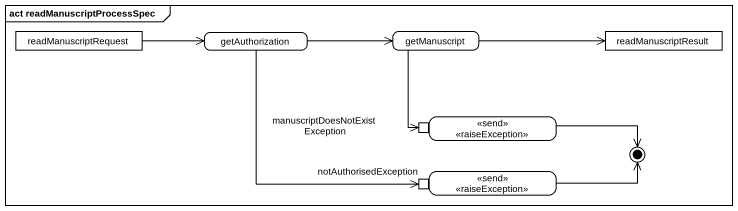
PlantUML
@startuml
mainframe act readManuscriptProcessSpec
hide empty description
state readManuscriptRequest <<object>>
state getAuthorization
state getManuscript
state readManuscriptResult <<object>>
state "<<raiseException>>" as raiseException <<send>> {
  state "manuscriptDoesNotExistException" as manuscriptDoesNotExistExcept <<inputPin>>
}
state "<<raiseException>>" as raiseException_2 <<send>> {
  state notAuthorisedException <<inputPin>>
}
readManuscriptRequest -right-> getAuthorization
getAuthorization -right-> getManuscript
getAuthorization --> notAuthorisedException
getManuscript -right-> readManuscriptResult
getManuscript --> manuscriptDoesNotExistExcept
raiseException -right-> [*]
raiseException_2 -right-> [*]
@enduml
